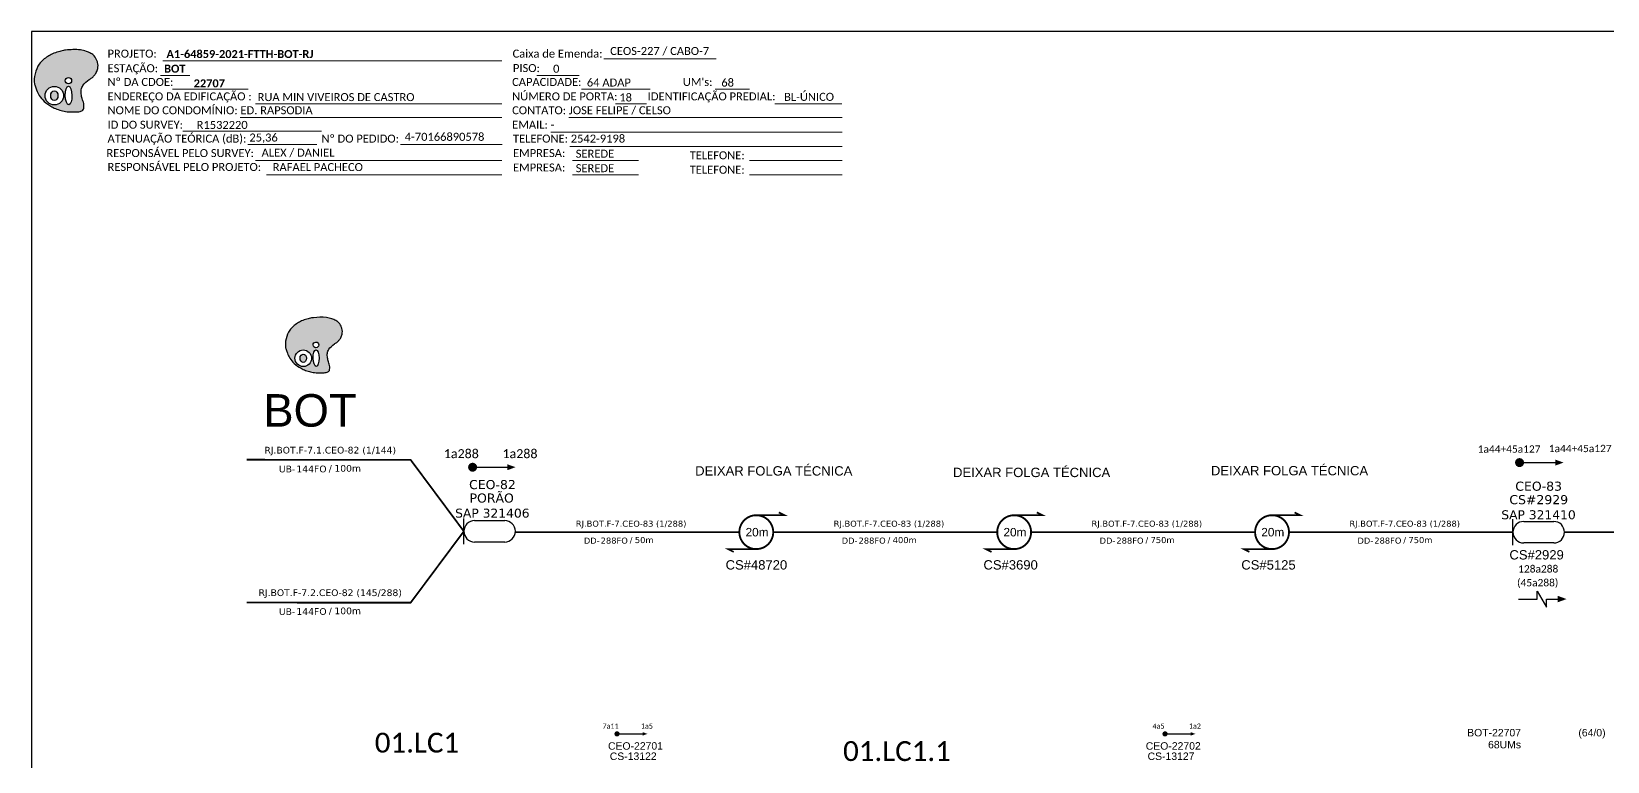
# Model space of a CAD drawing. Header units: millimetres. Extents: x 5724407 to 5725352, y -99080 to -98413.
# Drawn here: x 5724407.5 to 5724895.6, y -98639.2 to -98413.1 of the extents above; entities that cross this region are included whole.
import ezdxf
from ezdxf.enums import TextEntityAlignment as Align

# ---------------------------------------------------------------- set-up
doc = ezdxf.new("R2010")
doc.units = ezdxf.units.MM
for name, color, linetype, lineweight in [("20.0-LEGENDA DOS CDO'S", 1, 'Continuous', 0), ('20.1-CDO_INTERIOR', 1, 'Continuous', 0), ('20.2-CDO_POSTE', 1, 'Continuous', 5), ('40.1-ETIQUETAS', 1, 'Continuous', 20)]:
    doc.layers.add(name, color=color, linetype=linetype, lineweight=lineweight)
for name, color, linetype in [('20.4-CEO', 1, 'Continuous'), ('20.4-CEOS', 1, 'Continuous'), ('20.5-CABO AÉREO', 1, 'Continuous'), ('CAP a instalar', 1, 'Continuous'), ('CEO', 1, 'Continuous'), ('SETA', 7, 'Continuous')]:
    doc.layers.add(name, color=color, linetype=linetype)
doc.styles.add('ARIAL', font='arial.ttf')
doc.styles.add('siredit', font='verdana.ttf')
doc.styles.get("Standard").update_dxf_attribs({"font": 'arial.ttf'})
doc.styles.add('WMF-Calibri0', font='calibri.ttf')
doc.styles.add('WMF-Calibri1', font='calibrib.ttf')
doc.linetypes.add('FENCELINE1', pattern='A,0.25,-0.1,[133,ltypeshp.shx,S=0.1,R=0,X=-0.1,Y=0],-0.1,1', length=1.45)

# ---------------------------------------------------------------- blocks, each defined once
blk = doc.blocks.new('CDOE-TEXTO PADRÃO')
at = {"layer": "20.0-LEGENDA DOS CDO'S", "color": 0, "style": 'ARIAL'}
for tag, p in [('CDO_N', (0.49, 7.39)), ('CORDOALHA', (0.5, 4.33)), ('SAP', (0.51, 1.67)), ('SPLITER_1', (0.59, -0.91)), ('SPLITER_2', (0.6, -3.55)), ('(XX-XX_F)S', (0.54, -8.29)), ('(XX-XX_L)S', (0.55, -10.83)), ('UMS', (0.55, -13.15))]:
    blk.add_attdef(tag, p, '', height=1.7, rotation=0.118, dxfattribs=at)
blk.add_attdef('FIBRAS_UTILIZADAS', text='', height=1.7, rotation=0.118, dxfattribs=at).set_placement((19.77, 7.43), align=Align.CENTER)
blk = doc.blocks.new('CDOI_INT')
at = {"layer": '20.1-CDO_INTERIOR', "color": 0, "lineweight": 18}
blk.add_lwpolyline([(4.25, -4.25), (4.25, 4.25), (0, 4.25), (0, -4.25)], close=True, dxfattribs=at)
blk.add_circle((2.12, 0), 1.36, dxfattribs=at)
blk.add_arc((0, 0), 4.25, 270, 90, dxfattribs=at)
at = {"layer": "20.0-LEGENDA DOS CDO'S", "color": 0, "style": 'ARIAL'}
for tag, p in [('CDO_N', (-0.08, 10.38)), ('SPLITER_1', (21.18, 10.38)), ('SURVEY', (-0.08, 8.2)), ('SPLITER_2', (21.19, 8.68)), ('SAP', (-0.08, 6.23)), ('1:XX', (5.94, -2.22)), ('UMS', (5.94, -4.24))]:
    blk.add_attdef(tag, p, '', height=1.36, dxfattribs=at)
blk.add_attdef('FIBRAS_UTILIZADAS', text='', height=1.36, dxfattribs=at).set_placement((15.34, 10.38), align=Align.CENTER)
blk = doc.blocks.new('OI')
h = blk.add_hatch(color=40)
edge = h.paths.add_edge_path()
edge.add_spline(control_points=[(4.35, -0.67), (3.92, -0.99), (3.26, -1.5), (2.81, -2.59), (2.9, -3.5), (3.06, -4.27), (3.31, -4.85), (3.37, -5.39), (3.4, -5.88), (3.2, -6.4), (2.54, -6.61), (1.65, -6.63), (0.55, -6.67), (-0.56, -6.42), (-1.61, -6.14), (-2.77, -5.61), (-3.92, -4.77), (-4.89, -3.7), (-5.34, -2.65), (-5.6, -1.94), (-5.85, -0.96), (-5.71, 0.47), (-5.1, 2.02), (-4.14, 3.02), (-3.3, 3.61), (-2.37, 4.16), (-1.36, 4.44), (-0.56, 4.7), (0.79, 4.85), (2.24, 4.97), (3.79, 4.57), (4.67, 4.21), (5.44, 3.65), (5.76, 2.99), (6.03, 2.21), (6.01, 1.46), (5.72, 0.64), (5.31, 0.08), (4.88, -0.38), (4.51, -0.55), (4.35, -0.67)], knot_values=[0, 0, 0, 0, 1.60434, 2.417191, 3.427595, 4.282808, 4.776746, 5.304182, 5.888771, 6.258406, 6.858137, 7.79129, 8.986195, 10.124242, 11.187857, 12.242908, 13.953784, 15.414161, 16.515391, 17.349188, 17.675853, 19.552021, 21.515531, 22.568638, 23.63245, 24.621084, 25.782718, 26.745347, 27.142653, 29.870543, 31.004649, 31.921532, 32.709589, 33.801391, 34.042471, 35.192333, 35.971461, 36.628871, 37.254359, 37.836911, 37.836911, 37.836911, 37.836911], degree=3, periodic=0)
h.paths.add_polyline_path([(1.13, -0.87, -1), (-0.04, -0.87, -1)], flags=16)
edge = h.paths.add_edge_path(flags=16)
edge.add_ellipse((0.56, -3.59), major_axis=(-0.02, 1.71), ratio=0.361305, start_angle=0, end_angle=360)
h.paths.add_polyline_path([(-0.36, -3.62, -1), (-3.8, -3.62, -1)], flags=16)
edge = h.paths.add_edge_path(flags=0)
edge.add_ellipse((-2.08, -3.62), major_axis=(0, 0.885), ratio=0.758294, start_angle=0, end_angle=360)
at = {"color": 40}
for centre, radius in [((-2.08, -3.62), 1.72), ((0.54, -0.87), 0.587)]:
    blk.add_circle(centre, radius, dxfattribs=at)
blk.add_ellipse((-2.08, -3.62), major_axis=(0, 0.885), ratio=0.758294, start_param=-3.14159265358979, end_param=3.14159265358979, dxfattribs=at)
blk.add_ellipse((0.56, -3.59), major_axis=(-0.02, 1.71), ratio=0.361305, dxfattribs=at)
at = {"color": 40, "start_tangent": (-0.800898, -0.598801), "end_tangent": (-0.800898, -0.598801)}
blk.add_spline([(4.35, -0.67), (3.2, -1.78), (2.9, -2.54), (2.92, -3.55), (3.12, -4.38), (3.28, -4.85), (3.37, -5.37), (3.35, -5.95), (3.2, -6.29), (2.66, -6.55), (1.73, -6.63), (0.54, -6.62), (-0.58, -6.41), (-1.6, -6.11), (-2.56, -5.67), (-3.95, -4.67), (-4.89, -3.56), (-5.37, -2.56), (-5.64, -1.78), (-5.72, -1.46), (-5.63, 0.42), (-4.84, 2.22), (-4.13, 2.99), (-3.27, 3.62), (-2.4, 4.09), (-1.3, 4.47), (-0.37, 4.72), (0.02, 4.77), (2.75, 4.8), (3.85, 4.53), (4.69, 4.16), (5.31, 3.68), (5.85, 2.73), (5.93, 2.5), (5.94, 1.35), (5.67, 0.62), (5.29, 0.08), (4.84, -0.36), (4.35, -0.67)], degree=3, dxfattribs=at)
blk = doc.blocks.new('ETIQUETA_RS5F')
at = {"layer": '40.1-ETIQUETAS', "color": 0, "style": 'siredit'}
blk.add_text('/', height=1.5, dxfattribs=at).set_placement((1.55, -1.95), align=Align.MIDDLE_RIGHT)
for tag, p in [('ETIQUETA_R_PRIMARIA', (1.18, 4.1)), ('ETIQUETA_R_SECUNDARIA', (1.18, 2.1)), ('F_ATIVAS/F_MORTAS', (1.11, -4.24))]:
    blk.add_attdef(tag, text='', height=1.5, dxfattribs=at).set_placement(p, align=Align.MIDDLE_CENTER)
for tag, p in [('TIPO_CABO', (-6.62, -2.12)), ('CAP_CABO', (0.37, -2.09))]:
    blk.add_attdef(tag, text='', height=1.5, dxfattribs=at).set_placement(p, align=Align.MIDDLE_RIGHT)
blk.add_attdef('METROS', text='', height=1.5, dxfattribs=at).set_placement((2.11, -1.95), align=Align.MIDDLE_LEFT)
for tag, p in [('FUSÃO_1', (0.82, -8.39)), ('FUSÃO_2', (0.82, -10.6)), ('FUSÃO_3', (0.82, -12.93)), ('FUSÃO_4', (0.82, -15.14)), ('FUSÃO_5', (0.82, -17.16))]:
    blk.add_attdef(tag, text='', height=1.5, dxfattribs=at).set_placement(p, align=Align.CENTER)

msp = doc.modelspace()

# ---------------------------------------------------------------- linework, layer by layer
at = {"color": 7}
msp.add_lwpolyline([(5724407.48, -99080.25), (5725352.09, -99080.25), (5725352.09, -98413.07), (5724407.48, -98413.07)], close=True, dxfattribs=at)
at = {"lineweight": 0}
for points in [[(5724448.17, -98422.18), (5724553.19, -98422.18)], [(5724584.76, -98421.51), (5724619.51, -98421.51)], [(5724447.45, -98426.72), (5724456.51, -98426.72)], [(5724563.97, -98426.66), (5724577.08, -98426.66)], [(5724577.86, -98430.96), (5724599.13, -98430.96)], [(5724476.8, -98435.43), (5724553.19, -98435.43)], [(5724472.09, -98439.74), (5724553.19, -98439.74)], [(5724573.87, -98439.74), (5724658.51, -98439.74)], [(5724454.34, -98443.97), (5724497.26, -98443.97)], [(5724568.29, -98444.21), (5724658.51, -98444.21)], [(5724574.21, -98448.69), (5724658.51, -98448.69)]]:
    msp.add_lwpolyline(points, dxfattribs=at)
at = {"color": 7, "lineweight": 0}
for points in [[(5724451.13, -98430.96), (5724474.59, -98430.96)], [(5724619.25, -98430.96), (5724629.85, -98430.96)], [(5724588.34, -98435.43), (5724597.95, -98435.43)], [(5724637.69, -98435.43), (5724658.47, -98435.43)], [(5724474.43, -98448.08), (5724495.87, -98448.08)], [(5724521.75, -98448.08), (5724553.22, -98448.08)], [(5724476.8, -98452.99), (5724553.19, -98452.99)], [(5724575.05, -98452.99), (5724595.51, -98452.99)], [(5724629.8, -98452.99), (5724658.51, -98452.99)], [(5724480.24, -98457.46), (5724553.19, -98457.46)], [(5724575.05, -98457.46), (5724595.51, -98457.46)], [(5724629.8, -98457.46), (5724658.51, -98457.46)]]:
    msp.add_lwpolyline(points, dxfattribs=at)
at = {"color": 0}
for points, const_width in [([(5724543.4, -98548.05, 1), (5724544.78, -98548.04, 1)], 1.39), ([(5724867.65, -98546.61, 1), (5724869.04, -98546.61, 1)], 1.39), ([(5724631.95, -98562.91, 1.000012), (5724631.95, -98573.4, 0.999978)], 0.583), ([(5724711.81, -98562.91, 1.000012), (5724711.81, -98573.4, 0.999978)], 0.583), ([(5724791.68, -98562.91, 1.000012), (5724791.68, -98573.4, 0.999978)], 0.583), ([(5724588.42, -98630.65, 1), (5724589.22, -98630.65, 1)], 0.799)]:
    msp.add_lwpolyline(points, format="xyb", close=True, dxfattribs=dict(at, const_width=const_width))
for points in [[(5724868.34, -98546.61), (5724879.42, -98546.61)], [(5724873.79, -98588.9), (5724873.79, -98586.45), (5724876.72, -98591.35), (5724876.72, -98588.9)]]:
    msp.add_lwpolyline(points, dxfattribs=at)
at = {"color": 0, "const_width": 0.546}
for points in [[(5724631.95, -98562.91), (5724640.69, -98562.91), (5724638.94, -98562.04)], [(5724711.81, -98562.91), (5724720.55, -98562.91), (5724718.8, -98562.04)], [(5724791.68, -98562.91), (5724800.42, -98562.91), (5724798.67, -98562.04)], [(5724631.95, -98573.4), (5724623.21, -98573.4), (5724624.95, -98574.28)], [(5724711.81, -98573.4), (5724703.07, -98573.4), (5724704.82, -98574.28)], [(5724791.68, -98573.4), (5724782.93, -98573.4), (5724784.68, -98574.28)]]:
    msp.add_lwpolyline(points, dxfattribs=at)
at = {"color": 5, "const_width": 0.799}
msp.add_lwpolyline([(5724758.14, -98630.65, 1), (5724758.94, -98630.65, 1)], format="xyb", close=True, dxfattribs=at)
at = {"layer": '20.4-CEO', "color": 0}
for p, q in [((5724544.7, -98564.57), (5724554.02, -98564.57)), ((5724554.02, -98571.21), (5724544.7, -98571.21))]:
    msp.add_line(p, q, dxfattribs=at)
at = {"layer": '20.4-CEO', "color": 0, "const_width": 0.555}
for points in [[(5724474.09, -98545.71), (5724524.91, -98545.77), (5724541.38, -98567.89)], [(5724474.09, -98589.97), (5724524.91, -98589.99), (5724541.38, -98567.89)]]:
    msp.add_lwpolyline(points, dxfattribs=at)
at = {"layer": '20.4-CEO', "color": 0}
msp.add_lwpolyline([(5724541.38, -98571.89), (5724541.38, -98563.89)], dxfattribs=at)
for centre, start, end in [((5724544.7, -98567.89), 90, 270), ((5724554.02, -98567.89), 270, 90)]:
    msp.add_arc(centre, 3.32, start, end, dxfattribs=at)
at = {"layer": '20.4-CEOS', "color": 0}
for p, q in [((5724869.62, -98564.84), (5724878.93, -98564.84)), ((5724878.93, -98571.48), (5724869.62, -98571.48))]:
    msp.add_line(p, q, dxfattribs=at)
msp.add_lwpolyline([(5724866.29, -98572.16), (5724866.29, -98564.16)], dxfattribs=at)
for centre, start, end in [((5724869.62, -98568.16), 90, 270), ((5724878.93, -98568.16), 270, 90)]:
    msp.add_arc(centre, 3.32, start, end, dxfattribs=at)
at = {"layer": '20.5-CABO AÉREO', "color": 0, "ltscale": 8, "const_width": 0.555}
for points in [[(5724557.33, -98568.16), (5724626.7, -98568.16)], [(5724637.19, -98568.16), (5724706.57, -98568.16)], [(5724717.06, -98568.16), (5724786.43, -98568.16)], [(5724796.92, -98568.16), (5724866.29, -98568.16)], [(5724882.25, -98568.16), (5724951.63, -98568.16)]]:
    msp.add_lwpolyline(points, dxfattribs=at)
at = {"layer": 'SETA', "color": 0}
for points in [[(5724544.09, -98548.05), (5724556.16, -98548.05)], [(5724868.03, -98588.9), (5724873.79, -98588.9)], [(5724876.72, -98588.9), (5724881.15, -98588.9)], [(5724588.82, -98630.65), (5724597.53, -98630.65)]]:
    msp.add_lwpolyline(points, dxfattribs=at)
at = {"layer": 'SETA', "color": 5}
msp.add_lwpolyline([(5724758.54, -98630.65), (5724767.26, -98630.65)], dxfattribs=at)
at = {"layer": 'SETA', "color": 0}
for points in [[(5724554.83, -98547.12), (5724557.38, -98548.03), (5724554.84, -98548.97)], [(5724879.41, -98545.68), (5724881.96, -98546.6), (5724879.42, -98547.53)], [(5724880.1, -98587.86), (5724882.9, -98588.88), (5724880.1, -98589.9)], [(5724596.77, -98630.12), (5724598.24, -98630.64), (5724596.77, -98631.18)]]:
    msp.add_solid(points, dxfattribs=at)
at = {"layer": 'SETA', "color": 5}
msp.add_solid([(5724766.49, -98630.12), (5724767.96, -98630.64), (5724766.5, -98631.18)], dxfattribs=at)

# ---------------------------------------------------------------- block references
at = {"color": 7, "xscale": 1.678128430844303, "yscale": 1.678128434159589, "zscale": 1.678128434146668, "rotation": 0.1532896015128843}
msp.add_blockref('OI', (5724418.02, -98426.85), dxfattribs=at)
at = {"color": 0, "xscale": 1.498911714614716, "yscale": 1.498911697788571, "zscale": 1.49891170597763, "rotation": 0.1532885563834051}
msp.add_blockref('OI', (5724494.76, -98508.86), dxfattribs=at)
at = {"layer": '20.2-CDO_POSTE', "color": 0}
ref = msp.add_blockref('CDOE-TEXTO PADRÃO', (5724585.87, -98642.35), dxfattribs=dict(at, xscale=1.357756268931552, yscale=1.357756269535457, zscale=1.357756269545204))
ref.add_attrib('CDO_N', 'CEO-22701', (5724586.03, -98635.55), dxfattribs={"layer": "20.0-LEGENDA DOS CDO'S", "color": 0, "height": 2.308, "rotation": 0.118, "style": 'ARIAL'})
ref = msp.add_blockref('CDOE-TEXTO PADRÃO', (5724586.43, -98645.53), dxfattribs=dict(at, xscale=1.357756268931552, yscale=1.357756269535457, zscale=1.357756269545204))
ref.add_attrib('CDO_N', 'CS-13122', (5724586.58, -98638.73), dxfattribs={"layer": "20.0-LEGENDA DOS CDO'S", "color": 0, "height": 2.308, "rotation": 0.118, "style": 'ARIAL'})
at = {"layer": '20.2-CDO_POSTE', "color": 5}
ref = msp.add_blockref('CDOE-TEXTO PADRÃO', (5724752.43, -98642.35), dxfattribs=dict(at, xscale=1.357756268931552, yscale=1.357756269535457, zscale=1.357756269545204))
ref.add_attrib('CDO_N', 'CEO-22702', (5724752.58, -98635.55), dxfattribs={"layer": "20.0-LEGENDA DOS CDO'S", "color": 0, "height": 2.308, "rotation": 0.118, "style": 'ARIAL'})
ref = msp.add_blockref('CDOE-TEXTO PADRÃO', (5724752.99, -98645.53), dxfattribs=dict(at, xscale=1.357756268931552, yscale=1.357756269535457, zscale=1.357756269545204))
ref.add_attrib('CDO_N', 'CS-13127', (5724753.14, -98638.73), dxfattribs={"layer": "20.0-LEGENDA DOS CDO'S", "color": 0, "height": 2.308, "rotation": 0.118, "style": 'ARIAL'})
at = {"layer": '40.1-ETIQUETAS', "color": 0}
ref = msp.add_blockref('ETIQUETA_RS5F', (5724498.35, -98545.67), dxfattribs=dict(at, xscale=1.3874973654747, yscale=1.387497366406023, zscale=1.387497366371565))
ref.add_attrib('ETIQUETA_R_SECUNDARIA', 'RJ.BOT.F-7.1.CEO-82 (1/144)', dxfattribs={"color": 0, "height": 2.0812, "style": 'siredit'}).set_placement((5724499.99, -98542.75), align=Align.MIDDLE_CENTER)
ref.add_attrib('TIPO_CABO', 'UB-', dxfattribs={"color": 0, "height": 2.081, "style": 'siredit'}).set_placement((5724489.17, -98548.6), align=Align.MIDDLE_RIGHT)
ref.add_attrib('CAP_CABO', '144FO', dxfattribs={"color": 0, "height": 2.081, "style": 'siredit'}).set_placement((5724498.86, -98548.57), align=Align.MIDDLE_RIGHT)
ref.add_attrib('METROS', '100m', dxfattribs={"color": 0, "height": 2.081, "style": 'siredit'}).set_placement((5724501.28, -98548.38), align=Align.MIDDLE_LEFT)
ref = msp.add_blockref('ETIQUETA_RS5F', (5724591.66, -98568.16), dxfattribs=dict(at, xscale=1.248747623059898, yscale=1.248747629673744, zscale=1.248747629734416))
ref.add_attrib('ETIQUETA_R_SECUNDARIA', 'RJ.BOT.F-7.CEO-83 (1/288)', dxfattribs={"color": 0, "height": 1.8731, "style": 'siredit'}).set_placement((5724593.18, -98565.53), align=Align.MIDDLE_CENTER)
ref.add_attrib('TIPO_CABO', 'DD-', dxfattribs={"color": 0, "height": 1.873, "style": 'siredit'}).set_placement((5724583.44, -98570.8), align=Align.MIDDLE_RIGHT)
ref.add_attrib('CAP_CABO', '288FO', dxfattribs={"color": 0, "height": 1.873, "style": 'siredit'}).set_placement((5724592.16, -98570.77), align=Align.MIDDLE_RIGHT)
ref.add_attrib('METROS', '50m', dxfattribs={"color": 0, "height": 1.873, "style": 'siredit'}).set_placement((5724594.34, -98570.6), align=Align.MIDDLE_LEFT)
ref = msp.add_blockref('ETIQUETA_RS5F', (5724671.52, -98568.16), dxfattribs=dict(at, xscale=1.248747623059898, yscale=1.248747629673744, zscale=1.248747629734416))
ref.add_attrib('ETIQUETA_R_SECUNDARIA', 'RJ.BOT.F-7.CEO-83 (1/288)', dxfattribs={"color": 0, "height": 1.8731, "style": 'siredit'}).set_placement((5724673.04, -98565.53), align=Align.MIDDLE_CENTER)
ref.add_attrib('TIPO_CABO', 'DD-', dxfattribs={"color": 0, "height": 1.873, "style": 'siredit'}).set_placement((5724663.3, -98570.8), align=Align.MIDDLE_RIGHT)
ref.add_attrib('CAP_CABO', '288FO', dxfattribs={"color": 0, "height": 1.873, "style": 'siredit'}).set_placement((5724672.02, -98570.77), align=Align.MIDDLE_RIGHT)
ref.add_attrib('METROS', '400m', dxfattribs={"color": 0, "height": 1.873, "style": 'siredit'}).set_placement((5724674.2, -98570.6), align=Align.MIDDLE_LEFT)
ref = msp.add_blockref('ETIQUETA_RS5F', (5724751.39, -98568.16), dxfattribs=dict(at, xscale=1.248747623059898, yscale=1.248747629673744, zscale=1.248747629734416))
ref.add_attrib('ETIQUETA_R_SECUNDARIA', 'RJ.BOT.F-7.CEO-83 (1/288)', dxfattribs={"color": 0, "height": 1.8731, "style": 'siredit'}).set_placement((5724752.9, -98565.53), align=Align.MIDDLE_CENTER)
ref.add_attrib('TIPO_CABO', 'DD-', dxfattribs={"color": 0, "height": 1.873, "style": 'siredit'}).set_placement((5724743.17, -98570.8), align=Align.MIDDLE_RIGHT)
ref.add_attrib('CAP_CABO', '288FO', dxfattribs={"color": 0, "height": 1.873, "style": 'siredit'}).set_placement((5724751.88, -98570.77), align=Align.MIDDLE_RIGHT)
ref.add_attrib('METROS', '750m', dxfattribs={"color": 0, "height": 1.873, "style": 'siredit'}).set_placement((5724754.06, -98570.6), align=Align.MIDDLE_LEFT)
ref = msp.add_blockref('ETIQUETA_RS5F', (5724831.25, -98568.16), dxfattribs=dict(at, xscale=1.248747623059898, yscale=1.248747629673744, zscale=1.248747629734416))
ref.add_attrib('ETIQUETA_R_SECUNDARIA', 'RJ.BOT.F-7.CEO-83 (1/288)', dxfattribs={"color": 0, "height": 1.8731, "style": 'siredit'}).set_placement((5724832.77, -98565.53), align=Align.MIDDLE_CENTER)
ref.add_attrib('TIPO_CABO', 'DD-', dxfattribs={"color": 0, "height": 1.873, "style": 'siredit'}).set_placement((5724823.03, -98570.8), align=Align.MIDDLE_RIGHT)
ref.add_attrib('CAP_CABO', '288FO', dxfattribs={"color": 0, "height": 1.873, "style": 'siredit'}).set_placement((5724831.75, -98570.77), align=Align.MIDDLE_RIGHT)
ref.add_attrib('METROS', '750m', dxfattribs={"color": 0, "height": 1.873, "style": 'siredit'}).set_placement((5724833.93, -98570.6), align=Align.MIDDLE_LEFT)
ref = msp.add_blockref('ETIQUETA_RS5F', (5724498.35, -98589.83), dxfattribs=dict(at, xscale=1.3874973654747, yscale=1.387497366406023, zscale=1.387497366371565))
ref.add_attrib('ETIQUETA_R_SECUNDARIA', 'RJ.BOT.F-7.2.CEO-82 (145/288)', dxfattribs={"color": 0, "height": 2.0812, "style": 'siredit'}).set_placement((5724499.99, -98586.91), align=Align.MIDDLE_CENTER)
ref.add_attrib('TIPO_CABO', 'UB-', dxfattribs={"color": 0, "height": 2.081, "style": 'siredit'}).set_placement((5724489.17, -98592.76), align=Align.MIDDLE_RIGHT)
ref.add_attrib('CAP_CABO', '144FO', dxfattribs={"color": 0, "height": 2.081, "style": 'siredit'}).set_placement((5724498.86, -98592.73), align=Align.MIDDLE_RIGHT)
ref.add_attrib('METROS', '100m', dxfattribs={"color": 0, "height": 2.081, "style": 'siredit'}).set_placement((5724501.28, -98592.54), align=Align.MIDDLE_LEFT)
at = {"layer": 'CAP a instalar', "linetype": 'FENCELINE1', "ltscale": 5.3}
ref = msp.add_blockref('CDOI_INT', (5724868.93, -98649.04), dxfattribs=dict(at, xscale=1.69777678255923, yscale=1.697776785491441, zscale=1.697776785448249))
ref.add_attrib('CDO_N', 'BOT-22707', dxfattribs={"layer": "20.0-LEGENDA DOS CDO'S", "color": 0, "height": 2.309, "style": 'ARIAL'}).set_placement((5724868.79, -98631.42), align=Align.RIGHT)
ref.add_attrib('FIBRAS_UTILIZADAS', '(64/0)', dxfattribs={"layer": "20.0-LEGENDA DOS CDO'S", "color": 0, "height": 2.309, "style": 'ARIAL'}).set_placement((5724894.98, -98631.42), align=Align.RIGHT)
ref.add_attrib('SURVEY', '68UMs', dxfattribs={"layer": "20.0-LEGENDA DOS CDO'S", "color": 0, "height": 2.309, "style": 'ARIAL'}).set_placement((5724868.8, -98635.12), align=Align.RIGHT)

# ---------------------------------------------------------------- texts
for s, height, style, p in [('CEOS-227 / CABO-7', 2.4783, 'WMF-Calibri0', (5724586.7, -98420.34)), ('A1-64859-2021-FTTH-BOT-RJ', 2.4783, 'WMF-Calibri1', (5724449.27, -98421.28)), ('BOT', 2.478, 'WMF-Calibri1', (5724448.55, -98425.82)), ('0', 2.48, 'WMF-Calibri0', (5724569.02, -98425.83)), ('64 ADAP', 2.478, 'WMF-Calibri0', (5724579.48, -98430.1)), ('RUA MIN VIVEIROS DE CASTRO', 2.4783, 'WMF-Calibri0', (5724477.51, -98434.62))]:
    msp.add_text(s, height=height, dxfattribs=dict(style=style)).set_placement(p)
at = {"lineweight": 0, "style": 'WMF-Calibri0'}
for s, height, p in [('PROJETO:', 2.478, (5724431.02, -98421.15)), ('ESTAÇÃO:', 2.478, (5724431.02, -98425.68)), ('Caixa de Emenda:', 2.4783, (5724556.48, -98421.15)), ('CAPACIDADE:', 2.4783, (5724556.33, -98429.93)), ('PISO:', 2.478, (5724556.58, -98425.63)), ('ENDEREÇO DA EDIFICAÇÃO :', 2.4783, (5724431.02, -98434.4)), ('NOME DO CONDOMÍNIO: ED. RAPSODIA ', 2.4783, (5724431.02, -98438.7)), ('CONTATO: JOSE FELIPE / CELSO', 2.4783, (5724556.33, -98438.7)), ('ID DO SURVEY:', 2.4783, (5724431.02, -98443.18)), ('R1532220 ', 2.478, (5724458.62, -98443.24)), ('EMAIL: -', 2.478, (5724556.33, -98443.18)), ('ATENUAÇÃO TEÓRICA (dB):', 2.4783, (5724431.02, -98447.48)), ('25,36', 2.478, (5724474.95, -98447.15)), ('TELEFONE: 2542-9198', 2.4783, (5724556.59, -98447.48))]:
    msp.add_text(s, height=height, dxfattribs=at).set_placement(p)
at = {"color": 7, "lineweight": 0, "style": 'WMF-Calibri0'}
for s, height, p in [('Nº DA CDOE:', 2.4783, (5724431.02, -98429.93)), ("UM's:", 2.478, (5724609.2, -98429.93)), ('NÚMERO DE PORTA:', 2.4783, (5724556.33, -98434.4)), ('IDENTIFICAÇÃO PREDIAL:', 2.4783, (5724598.32, -98434.4)), ('Nº DO PEDIDO:', 2.4783, (5724497.27, -98447.48)), ('RESPONSÁVEL PELO SURVEY:', 2.4783, (5724430.69, -98451.96)), ('ALEX / DANIEL', 2.4783, (5724478.74, -98451.83)), ('EMPRESA:', 2.478, (5724556.59, -98451.96)), ('TELEFONE:', 2.478, (5724611.33, -98452.65)), ('RESPONSÁVEL PELO PROJETO:', 2.4783, (5724431.02, -98456.26)), ('RAFAEL PACHECO', 2.4783, (5724482.18, -98456.3)), ('EMPRESA:', 2.478, (5724556.59, -98456.43)), ('TELEFONE:', 2.478, (5724611.33, -98457.13))]:
    msp.add_text(s, height=height, dxfattribs=at).set_placement(p)
at = {"color": 7, "style": 'WMF-Calibri0'}
for s, height, p in [('68', 2.478, (5724621.12, -98430.13)), ('18', 2.478, (5724589.53, -98434.73)), ('BL-ÚNICO', 2.478, (5724640.56, -98434.54)), ('4-70166890578', 2.4783, (5724523.06, -98446.92)), ('SEREDE', 2.478, (5724576.03, -98452.16)), ('SEREDE', 2.478, (5724576.03, -98456.64))]:
    msp.add_text(s, height=height, dxfattribs=at).set_placement(p)
at = {"color": 7, "style": 'WMF-Calibri1'}
msp.add_text('22707', height=2.478, dxfattribs=at).set_placement((5724462.55, -98430.36), align=Align.CENTER)
at = {"color": 0, "style": 'ARIAL'}
msp.add_text('BOT', height=10.07, dxfattribs=at).set_placement((5724479.27, -98535.47))
for s, height, p in [('DEIXAR FOLGA TÉCNICA', 2.8908, (5724613.02, -98550.61)), ('DEIXAR FOLGA TÉCNICA', 2.8908, (5724692.88, -98551.09)), ('DEIXAR FOLGA TÉCNICA', 2.8908, (5724772.75, -98550.54)), ('CS#2929', 2.891, (5724865.2, -98576.62)), ('CS#48720', 2.891, (5724622.44, -98579.73)), ('CS#3690', 2.891, (5724702.3, -98579.73)), ('CS#5125', 2.891, (5724782.16, -98579.73))]:
    msp.add_text(s, height=height, rotation=359.9867, dxfattribs=at).set_placement(p)
at = {"color": 0}
for p in [(5724628.62, -98569.47), (5724708.49, -98569.47), (5724788.35, -98569.47)]:
    msp.add_text('20m', height=2.622, dxfattribs=at).set_placement(p)
at = {"color": 0, "attachment_point": 5, "rotation": 359.9166}
for s, insert, char_height, width in [('{\\fCalibri|b0|i0|c0|p34;\\C256;1a288}', (5724540.59, -98543.86), 2.775, 204.8553), ('{\\fCalibri|b0|i0|c0|p34;\\C256;1a288}', (5724558.76, -98543.86), 2.775, 204.8553), ('\\pt19240;{\\fCalibri|b0|i0|c0|p34;\\C256;7a11}', (5724586.81, -98628.24), 1.5974, 117.926), ('\\pt19240;{\\fCalibri|b0|i0|c0|p34;\\C256;1a5}', (5724598.06, -98628.24), 1.5974, 117.926)]:
    msp.add_mtext(s, dxfattribs=dict(at, insert=insert, char_height=char_height, width=width))
at = {"color": 5, "char_height": 1.5974, "width": 117.926, "attachment_point": 5, "rotation": 359.9166}
for s, insert in [('\\pt19240;{\\fCalibri|b0|i0|c0|p34;\\C256;4a5}', (5724756.53, -98628.24)), ('\\pt19240;{\\fCalibri|b0|i0|c0|p34;\\C256;1a2}', (5724767.79, -98628.24))]:
    msp.add_mtext(s, dxfattribs=dict(at, insert=insert))
at = {"color": 0, "char_height": 6.144, "width": 551.2995, "attachment_point": 5}
for s, insert in [('{\\fCalibri|b0|i0|c0|p34;01.LC1}', (5724526.86, -98633.4)), ('{\\fCalibri|b0|i0|c0|p34;01.LC1.1}', (5724675.52, -98636.01))]:
    msp.add_mtext(s, dxfattribs=dict(at, insert=insert))
at = {"layer": '20.4-CEO', "color": 0, "style": 'siredit'}
for s, height, p in [('CEO-82', 2.813, (5724550.24, -98553.41)), ('PORÃO', 2.813, (5724550, -98557.58)), ('          SAP 321406', 2.775, (5724544.15, -98562.26))]:
    msp.add_text(s, height=height, dxfattribs=at).set_placement(p, align=Align.MIDDLE_CENTER)
at = {"layer": '20.4-CEOS', "color": 0, "style": 'siredit'}
for s, height, p in [('CS#2929', 2.813, (5724874.28, -98558.08)), ('SAP 321410', 2.775, (5724874.21, -98562.76))]:
    msp.add_text(s, height=height, dxfattribs=at).set_placement(p, align=Align.MIDDLE_CENTER)
at = {"layer": '40.1-ETIQUETAS', "color": 0, "char_height": 2.2657, "width": 38.7038, "attachment_point": 5, "style": 'ARIAL'}
for s, insert in [('{\\fCalibri|b0|i0|c0|p34;1a44+45a127}', (5724865.1, -98542.42)), ('{\\fCalibri|b0|i0|c0|p34;1a44+45a127}', (5724887.12, -98542.25)), ('{\\fCalibri|b0|i0|c0|p34;128a288}', (5724874.12, -98579.54)), ('{\\fCalibri|b0|i0|c0|p34;(45a288)}', (5724873.96, -98584.05))]:
    msp.add_mtext(s, dxfattribs=dict(at, insert=insert))
at = {"layer": 'CEO', "color": 0, "style": 'siredit'}
msp.add_text('CEO-83', height=2.813, dxfattribs=at).set_placement((5724874.25, -98553.91), align=Align.MIDDLE_CENTER)

doc.saveas('drawing.dxf')
